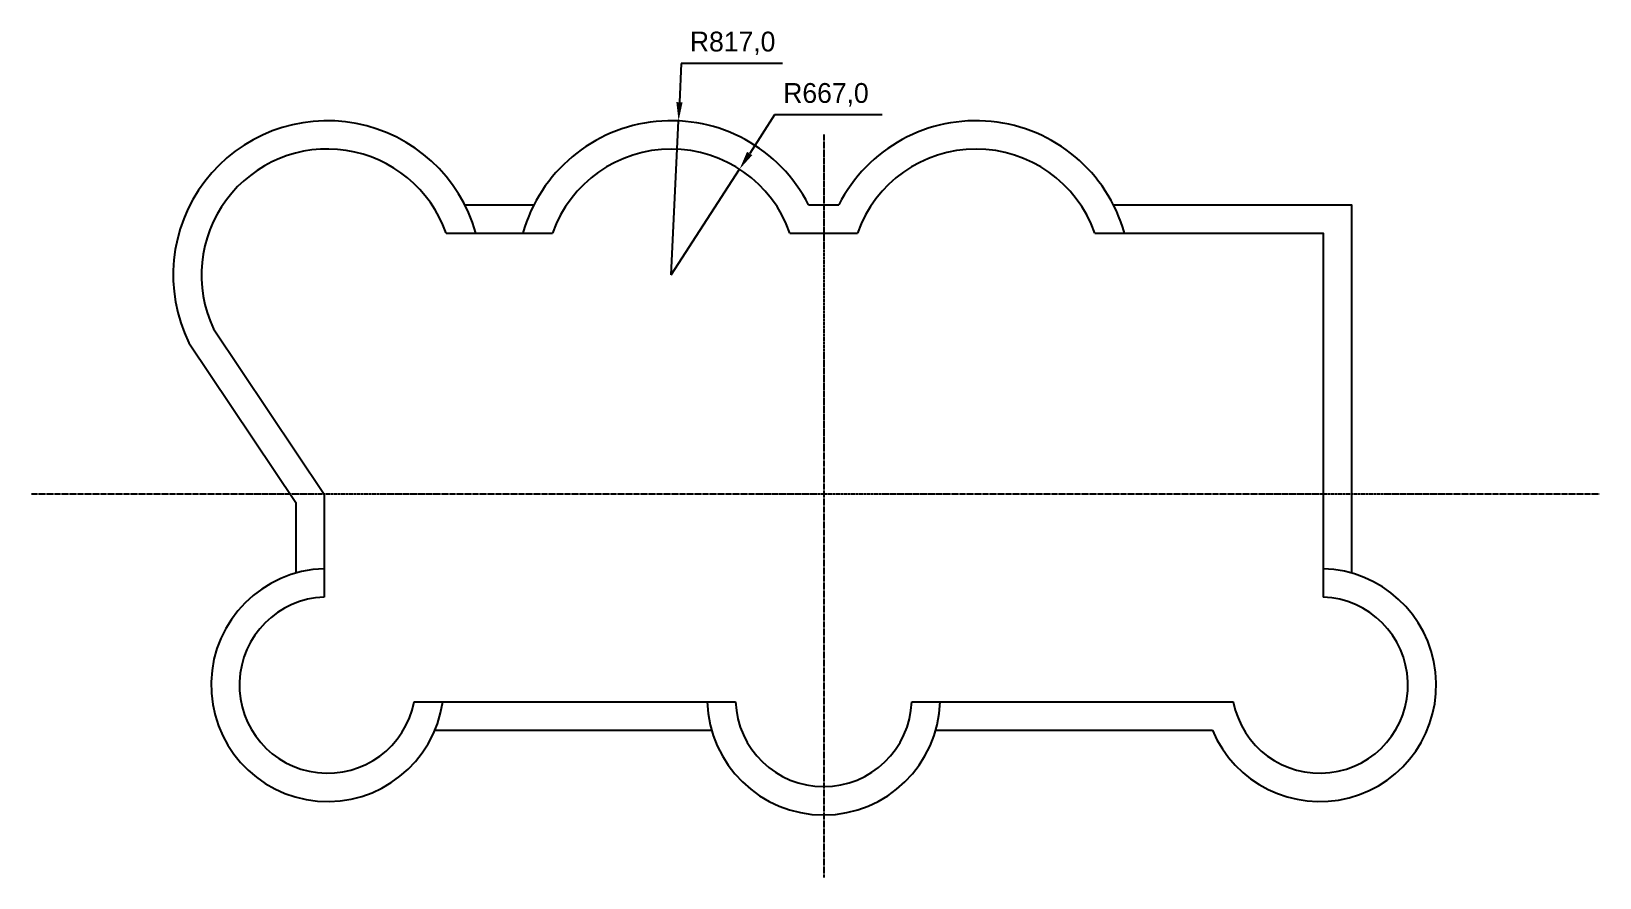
# Model space of a CAD drawing. Extents: x -4199 to 4112, y -2034 to 2451.
import ezdxf

# ---------------------------------------------------------------- set-up
doc = ezdxf.new("R2010")
doc.units = 0
doc.header["$PDSIZE"] = -1
doc.linetypes.add('CENTERX2', pattern=[20.32, 12.7, -2.54, 2.54, -2.54])
doc.layers.get('0').update_dxf_attribs({"linetype": 'CONTINUOUS'})
doc.layers.get('DEFPOINTS').update_dxf_attribs({"linetype": 'CONTINUOUS'})
doc.dimstyles.get("Standard").update_dxf_attribs({"dimtxt": 2.5, "dimasz": 2.5, "dimexe": 1.25, "dimexo": 0.625, "dimtad": 1, "dimcen": 2.5, "dimazin": 3, "dimtfac": 1, "dimtmove": 0, "dimatfit": 3})

# ---------------------------------------------------------------- blocks, each defined once
blk = doc.blocks.new('*U5')
at = {"color": 0}
blk.add_text('R667,0', height=105, dxfattribs=at).set_placement((-214.2, 2071.7))
blk = doc.blocks.new('*D1')
at = {"color": 0}
for p, q in [((-259.9, 2008.4), (-392.1, 1803.7)), ((310.8, 2008.4), (-259.9, 2008.4)), ((-807.5, 1160), (-445.8, 1720.4))]:
    blk.add_line(p, q, dxfattribs=at)
blk.add_solid([(-406, 1812.6), (-378.2, 1794.7), (-445.8, 1720.4)], dxfattribs=at)
at = {"layer": 'DEFPOINTS', "color": 0}
for p in [(-445.8, 1720.4), (-807.5, 1160)]:
    blk.add_point(p, dxfattribs=at)
at = {"color": 41}
blk.add_blockref('*U5', (0, 0), dxfattribs=at)
blk = doc.blocks.new('*U4')
at = {"color": 0}
blk.add_text('R817,0', height=105, dxfattribs=at).set_placement((-708.7, 2344.2))
blk = doc.blocks.new('*D2')
at = {"color": 0}
for p, q in [((-754.4, 2281), (-764.2, 2075)), ((-218.7, 2281), (-754.4, 2281)), ((-807.5, 1160), (-768.9, 1976.1))]:
    blk.add_line(p, q, dxfattribs=at)
blk.add_solid([(-780.7, 2075.8), (-747.7, 2074.3), (-768.9, 1976.1)], dxfattribs=at)
at = {"layer": 'DEFPOINTS', "color": 0}
for p in [(-768.9, 1976.1), (-807.5, 1160)]:
    blk.add_point(p, dxfattribs=at)
at = {"color": 41}
blk.add_blockref('*U4', (0, 0), dxfattribs=at)

msp = doc.modelspace()

# ---------------------------------------------------------------- linework, layer by layer
at = {"color": 7, "linetype": 'CENTERX2'}
for p, q in [((0, 1904.48), (0, -2034.33)), ((-4198.51, 0), (4111.94, 0))]:
    msp.add_line(p, q, dxfattribs=at)
at = {"color": 7, "linetype": 'CONTINUOUS'}
for p, q in [((-1902.6, 1532), (-1534.9, 1532)), ((-2001.03, 1382), (-1436.47, 1382)), ((-2059.75, -1252), (-593.97, -1252)), ((593.97, -1252), (2059.75, -1252))]:
    msp.add_line(p, q, dxfattribs=at)
at = {"color": 3, "linetype": 'CONTINUOUS'}
for p, q in [((-80.1, 1532), (80.1, 1532)), ((-178.53, 1382), (178.53, 1382))]:
    msp.add_line(p, q, dxfattribs=at)
at = {"color": 7, "linetype": 'CONTINUOUS'}
for points in [[(1534.9, 1532), (2797, 1532), (2797, -420.31)], [(1436.47, 1382), (2647, 1382), (2647, -547.35)], [(-3233.01, 874.93), (-2647, -1.52), (-2647, -547.35)], [(-3363.56, 800.31), (-2797, -47.04), (-2797, -420.31)]]:
    msp.add_lwpolyline(points, dxfattribs=at)
for points in [[(-2647, -547.35, 2.0715853), (-2170.37, -1102), (-466.69, -1102)], [(466.69, -1102), (2170.37, -1102, 2.0715853), (2647, -547.35)]]:
    msp.add_lwpolyline(points, format="xyb", dxfattribs=at)
at = {"color": 2, "linetype": 'CONTINUOUS'}
for radius, start, end in [(817, 15.766989, 206.119978), (667, 19.440853, 205.302207)]:
    msp.add_arc((-2630, 1160), radius, start, end, dxfattribs=at)
at = {"color": 3, "linetype": 'CONTINUOUS'}
for centre, radius, start, end in [((-807.5, 1160), 817, 27.085806, 164.233011), ((807.5, 1160), 817, 15.766989, 152.914194), ((-807.5, 1160), 667, 19.440853, 160.559147), ((807.5, 1160), 667, 19.440853, 160.559147), ((-2629, -1014), 617, 91.671751, 351.800193), ((2629, -1014), 617, 202.689529, 88.328249), ((0, -1085), 617, 181.578852, 358.421148), ((0, -1085), 467, 182.086175, 357.913825)]:
    msp.add_arc(centre, radius, start, end, dxfattribs=at)

# ---------------------------------------------------------------- dimensions: what is measured, and where the dimension line sits
for mpoint, picture, middle in [((-768.87, 1976.09), '*D2', (-463.72, 2280.95)), ((-445.82, 1720.42), '*D1', (48.29, 2008.45))]:
    dim = msp.add_radius_dim(center=(-807.5, 1160), mpoint=mpoint, dimstyle='Standard', override={"dimscale": 30, "dimtxt": 3.5, "dimasz": 3.302, "dimexe": 1, "dimexo": 0, "dimgap": 1.524, "dimtih": 1, "dimtoh": 1, "dimdec": 1, "dimzin": 1, "dimadec": 2, "dimtdec": 1, "dimtzin": 1})
    dim.commit()
    dim.dimension.update_dxf_attribs({"geometry": picture, "text_midpoint": middle, "dimtype": 132})

doc.saveas('drawing.dxf')
